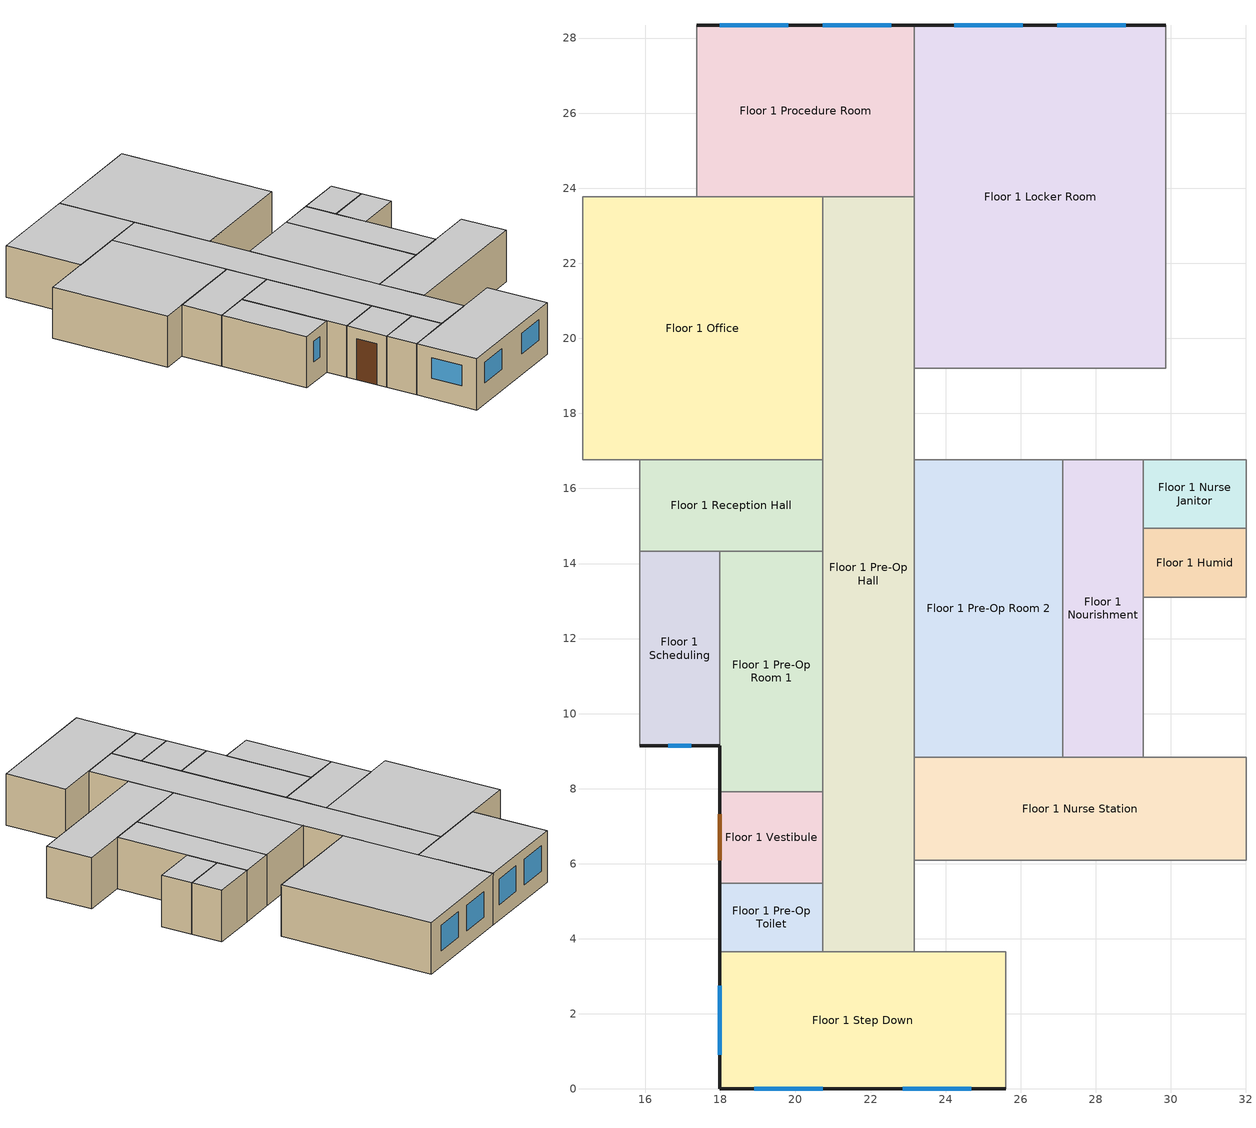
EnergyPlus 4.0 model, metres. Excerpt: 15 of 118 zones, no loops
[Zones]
Floor 1 Reception Hall
 floor ground (ext-slab): 20.73,16.76 20.73,14.33 15.85,14.33 15.85,16.76 z0
 wall adiabatic (int-walls): 15.85,16.76 15.85,14.33 20.73,14.33 20.73,16.76 15.85,16.76 z0:3.05
 ceiling adiabatic (INT-FLOOR-UNDERSIDE): 20.73,16.76 15.85,16.76 15.85,14.33 20.73,14.33 z3.05
Floor 1 Pre-Op Toilet
 floor ground (ext-slab): 17.98,5.49 20.73,5.49 20.73,3.66 17.98,3.66 z0
 wall outside (ext-walls-steelframe-nonres): 17.98,5.49 17.98,3.66 z0:3.05
 wall adiabatic (int-walls): 17.98,3.66 20.73,3.66 20.73,5.49 17.98,5.49 z0:3.05
 ceiling adiabatic (INT-FLOOR-UNDERSIDE): 20.73,5.49 17.98,5.49 17.98,3.66 20.73,3.66 z3.05
Floor 1 Vestibule
 floor ground (ext-slab): 20.73,5.49 17.98,5.49 17.98,7.92 20.73,7.92 z0
 wall outside (ext-walls-steelframe-nonres): 17.98,7.92 17.98,5.49 z0:3.05
 wall adiabatic (int-walls): 17.98,5.49 20.73,5.49 20.73,7.92 17.98,7.92 z0:3.05
 door (Std Swinging Door NonRes): 17.98,7.32 17.98,6.1 z0:2.44
 ceiling adiabatic (INT-FLOOR-UNDERSIDE): 17.98,5.49 20.73,5.49 20.73,7.92 17.98,7.92 z3.05
Floor 1 Nourishment
 floor ground (ext-slab): 27.13,16.76 29.26,16.76 29.26,8.84 27.13,8.84 z0
 wall adiabatic (int-walls): 27.13,16.76 27.13,8.84 29.26,8.84 29.26,16.76 27.13,16.76 z0:3.05
 ceiling adiabatic (INT-FLOOR-UNDERSIDE): 29.26,16.76 27.13,16.76 27.13,8.84 29.26,8.84 z3.05
Floor 1 Office
 floor ground (ext-slab): 20.73,23.77 20.73,16.76 14.33,16.76 14.33,23.77 z0
 wall adiabatic (int-walls): 20.73,16.76 20.73,23.77 14.33,23.77 14.33,16.76 20.73,16.76 z0:3.05
 ceiling adiabatic (INT-FLOOR-UNDERSIDE): 20.73,16.76 20.73,23.77 14.33,23.77 14.33,16.76 z3.05
Floor 1 Nurse Janitor
 floor ground (ext-slab): 29.26,14.94 29.26,16.76 32,16.76 32,14.94 z0
 wall adiabatic (int-walls): 32,14.94 32,16.76 29.26,16.76 29.26,14.94 32,14.94 z0:3.05
 ceiling adiabatic (INT-FLOOR-UNDERSIDE): 32,16.76 29.26,16.76 29.26,14.94 32,14.94 z3.05
Floor 1 Pre-Op Hall
 floor ground (ext-slab): 20.73,3.66 20.73,23.77 23.16,23.77 23.16,3.66 z0
 wall adiabatic (int-walls): 20.73,23.77 20.73,3.66 23.16,3.66 23.16,23.77 20.73,23.77 z0:3.05
 ceiling adiabatic (INT-FLOOR-UNDERSIDE): 20.73,3.66 23.16,3.66 23.16,23.77 20.73,23.77 z3.05
Floor 1 Humid
 floor ground (ext-slab): 32,14.94 32,13.11 29.26,13.11 29.26,14.94 z0
 wall adiabatic (int-walls): 32,14.94 29.26,14.94 29.26,13.11 32,13.11 32,14.94 z0:3.05
 ceiling adiabatic (INT-FLOOR-UNDERSIDE): 32,13.11 32,14.94 29.26,14.94 29.26,13.11 z3.05
Floor 1 Scheduling
 floor ground (ext-slab): 17.98,9.14 15.85,9.14 15.85,14.33 17.98,14.33 z0
 wall outside (ext-walls-steelframe-nonres): 15.85,9.14 17.98,9.14 z0:3.05
 wall adiabatic (int-walls): 17.98,9.14 17.98,14.33 15.85,14.33 15.85,9.14 z0:3.05
 window (window-nonres-fixed): 16.61,9.14 17.22,9.14 z1.22:2.44
 ceiling adiabatic (INT-FLOOR-UNDERSIDE): 15.85,9.14 17.98,9.14 17.98,14.33 15.85,14.33 z3.05
Floor 1 Nurse Station
 floor ground (ext-slab): 23.16,6.1 23.16,8.84 32,8.84 32,6.1 z0
 wall adiabatic (int-walls): 23.16,8.84 23.16,6.1 32,6.1 32,8.84 23.16,8.84 z0:3.05
 ceiling adiabatic (INT-FLOOR-UNDERSIDE): 23.16,6.1 32,6.1 32,8.84 23.16,8.84 z3.05
Floor 1 Pre-Op Room 1
 floor ground (ext-slab): 20.73,7.92 17.98,7.92 17.98,14.33 20.73,14.33 z0
 wall outside (ext-walls-steelframe-nonres): 17.98,9.14 17.98,7.92 z0:3.05
 wall adiabatic (int-walls): 17.98,7.92 20.73,7.92 20.73,14.33 17.98,14.33 17.98,9.14 z0:3.05
 ceiling adiabatic (INT-FLOOR-UNDERSIDE): 20.73,7.92 20.73,14.33 17.98,14.33 17.98,7.92 z3.05
Floor 1 Pre-Op Room 2
 floor ground (ext-slab): 27.13,16.76 27.13,8.84 23.16,8.84 23.16,16.76 z0
 wall adiabatic (int-walls): 27.13,8.84 27.13,16.76 23.16,16.76 23.16,8.84 27.13,8.84 z0:3.05
 ceiling adiabatic (INT-FLOOR-UNDERSIDE): 27.13,16.76 23.16,16.76 23.16,8.84 27.13,8.84 z3.05
Floor 1 Procedure Room
 floor ground (ext-slab): 17.37,28.35 23.16,28.35 23.16,23.77 17.37,23.77 z0
 wall outside (ext-walls-steelframe-nonres): 23.16,28.35 17.37,28.35 z0:3.05
 wall adiabatic (int-walls): 17.37,28.35 17.37,23.77 23.16,23.77 23.16,28.35 z0:3.05
 window (window-nonres-fixed): 19.81,28.35 17.98,28.35 / 22.56,28.35 20.73,28.35 z0.91:2.44
 ceiling adiabatic (INT-FLOOR-UNDERSIDE): 23.16,23.77 23.16,28.35 17.37,28.35 17.37,23.77 z3.05
Floor 1 Locker Room
 floor ground (ext-slab): 23.16,28.35 29.87,28.35 29.87,19.2 23.16,19.2 z0
 wall outside (ext-walls-steelframe-nonres): 29.87,28.35 23.16,28.35 z0:3.05
 wall adiabatic (int-walls): 23.16,28.35 23.16,23.77 23.16,19.2 29.87,19.2 29.87,28.35 z0:3.05
 window (window-nonres-fixed): 28.8,28.35 26.97,28.35 / 26.06,28.35 24.23,28.35 z0.91:2.44
 ceiling adiabatic (INT-FLOOR-UNDERSIDE): 29.87,28.35 23.16,28.35 23.16,19.2 29.87,19.2 z3.05
Floor 1 Step Down
 floor ground (ext-slab): 17.98,3.66 25.6,3.66 25.6,0 17.98,0 z0
 wall outside (ext-walls-steelframe-nonres): 17.98,3.66 17.98,0 25.6,0 z0:3.05
 wall adiabatic (int-walls): 25.6,0 25.6,3.66 17.98,3.66 z0:3.05
 window (window-nonres-fixed): 18.9,0 20.73,0 / 22.86,0 24.69,0 / 17.98,2.74 17.98,0.91 z1.22:2.44
 ceiling adiabatic (INT-FLOOR-UNDERSIDE): 17.98,0 25.6,0 25.6,3.66 17.98,3.66 z3.05
[Site:Location]
USA MN-DULUTH: Latitude {deg}=46.82; Longitude {deg}=-92.17; Time Zone {hr}=-6; Elevation {m}=432
[SizingPeriod:DesignDay] Barometric Pressure {Pa}=96242; Rain {0-no,1-yes}=0; Snow on ground {0-no,1-yes}=0; Day of Month=21; Daylight Savings Time Indicator=0; Humidity Indicating Type=WetBulb
Name | Maximum Dry-Bulb Temperature {C} | Daily Temp Range {C} | Humidity Indicating Conditions at Maximum Dry-Bulb | Wind Speed {m/s} design conditions vs. traditional 6.71 m/s (15 mph) | Wind Direction {Degrees; N=0, S=180} | Clearness {0.0 to 1.1} | Month | Day Type | Wind Speed {m/s} design conditions vs. traditional 3.35 m/s (7mph)
DULUTH Ann Htg 99.6% Condns DB | -29 | 0 | -29 | 4.3 | 310 | 0 | 1 | WinterDesignDay
DULUTH Ann Clg .4% Condns WB=>MDB | 27.2 | 10.9 | 22.3 |  | 230 | 1 | 7 | SummerDesignDay | 5.2
[Site:GroundTemperature:BuildingSurface]
19.18, 19.14, 19.229, 19.325, 19.396, 19.767, 20.94, 20.468, 19.761, 19.556, 19.433, 19.279
[Site:WaterMainsTemperature]
Calculation Method=CORRELATION; Annual Average Outdoor Air Temperature {C}=3.12; Maximum Difference In Monthly Average Outdoor Air Temperatures {deltaC}=31.7
[Building]
Benchmark Outpatient Post-1980 V1.2_4.0: North Axis=0; Terrain=City; Loads Convergence Tolerance Value=0.04; Temperature Convergence Tolerance Value=0.2; Solar Distribution=FullInteriorAndExterior; Maximum Number of Warmup Days=25
[Construction]
ext-walls-steelframe-nonres: Wood Siding, Steel Frame NonRes Wall Insulation, 1/2IN Gypsum
ext-slab: HW CONCRETE, CP02 CARPET PAD
int-walls: 1/2IN Gypsum, 1/2IN Gypsum
INT-FLOOR-UNDERSIDE: CP02 CARPET PAD, MAT-CC05 4 HW CONCRETE
Std Swinging Door NonRes: Std Opaque Door panel NonRes
window-nonres-fixed: ExistingBuildingNonRes Fixed Assembly Window
InteriorFurnishings: Std Wood 6inch
[Material] Thermal Absorptance=0.9
Name | Roughness | Thickness {m} | Conductivity {W/m-K} | Density {kg/m3} | Specific Heat {J/kg-K} | Solar Absorptance | Visible Absorptance
Steel Frame NonRes Wall Insulation | MediumRough | 0.13311 | 0.049 | 265 | 836.8 | 0.7 | 0.7
Wood Siding | MediumSmooth | 0.01 | 0.11 | 544.62 | 1210 | 0.78 | 0.78
1/2IN Gypsum | Smooth | 0.0127 | 0.16 | 784.9 | 830 | 0.92 | 0.92
HW CONCRETE | Rough | 0.2032 | 1.311 | 2240 | 836.8 | 0.7 | 0.7
MAT-CC05 4 HW CONCRETE | Rough | 0.1016 | 1.311 | 2240 | 836.8 | 0.7 | 0.7
Std Wood 6inch | MediumSmooth | 0.15 | 0.12 | 540 | 1210 | 0.7 | 0.7
[Material:NoMass] Thermal Absorptance=0.9; Solar Absorptance=0.7
Name | Roughness | Thermal Resistance {m2-K/W} | Visible Absorptance | Thermal Resistance {(m2-K)/W}
Std Opaque Door panel NonRes | MediumRough | 0.101897 | 0.7
CP02 CARPET PAD | VeryRough |  | 0.8 | 0.2165
[WindowMaterial:SimpleGlazingSystem]
ExistingBuildingNonRes Fixed Assembly Window: U-Factor=2.95256; Solar Heat Gain Coefficient=0.49
[Zone] Type=1; Multiplier=1; Ceiling Height=-9999; Part of Total Floor Area=Yes
Name | Volume
Floor 1 Humid; Floor 1 Nurse Janitor; Floor 1 Pre-Op Toilet | 15.2911
Floor 1 Locker Room | 186.891
Floor 1 Nourishment | 51.5367
Floor 1 Nurse Station | 73.907
Floor 1 Office | 136.77
Floor 1 Pre-Op Hall | 149.513
Floor 1 Pre-Op Room 1 | 53.5188
Floor 1 Pre-Op Room 2 | 95.7109
Floor 1 Procedure Room | 80.703
Floor 1 Reception Hall | 36.2456
Floor 1 Scheduling | 33.697
Floor 1 Step Down | 84.9505
Floor 1 Vestibule | 20.3881
[People] Schedule=BLDG_OCC_SCH; Number of People Calculation Method=Area/person; Fraction Radiant=0.3; User Specified Sensible Fraction=AUTOCALCULATE; Activity Level Schedule=ACTIVITY_SCH; Enable ASHRAE 55 Comfort Warnings=No; MRT Calculation=ZoneAveraged; Work Efficiency Schedule=WORK_EFF_SCH; Clothing Schedule=CLOTHING_SCH; Air Velocity Schedule=AIR_VELO_SCH; Thermal Comfort Report=FANGER
Name | Zone | Zone Area per Person
Floor 1 Humid People | Floor 1 Humid | 20
Floor 1 Locker Room People | Floor 1 Locker Room | 6.67
Floor 1 Nourishment People | Floor 1 Nourishment | 5
Floor 1 Nurse Station People | Floor 1 Nurse Station | 5
Floor 1 Office People | Floor 1 Office | 20
Floor 1 Pre-Op Room 1 People | Floor 1 Pre-Op Room 1 | 10
Floor 1 Pre-Op Room 2 People | Floor 1 Pre-Op Room 2 | 10
Floor 1 Procedure Room People | Floor 1 Procedure Room | 5
Floor 1 Scheduling People | Floor 1 Scheduling | 20
Floor 1 Step Down People | Floor 1 Step Down | 5
[Lights] Schedule=BLDG_LIGHT_SCH; Design Level Calculation Method=Watts/Area; Return Air Fraction=0; Fraction Radiant=0.7; Fraction Visible=0.2; Fraction Replaceable=1; Return Air Fraction is Calculated from Plenum Temperature=No
Name | Zone | Watts per Zone Area {W/m2}
Floor 1 Humid_Lights | Floor 1 Humid | 19.4
Floor 1 Locker Room_Lights | Floor 1 Locker Room | 9.68
Floor 1 Nourishment_Lights | Floor 1 Nourishment | 22.6
Floor 1 Nurse Janitor_Lights | Floor 1 Nurse Janitor | 10.8
Floor 1 Nurse Station_Lights | Floor 1 Nurse Station | 22.6
Floor 1 Office_Lights | Floor 1 Office | 19.4
Floor 1 Pre-Op Hall_Lights | Floor 1 Pre-Op Hall | 8.61
Floor 1 Pre-Op Room 1_Lights | Floor 1 Pre-Op Room 1 | 15.1
Floor 1 Pre-Op Room 2_Lights | Floor 1 Pre-Op Room 2 | 15.1
Floor 1 Pre-Op Toilet_Lights | Floor 1 Pre-Op Toilet | 8.61
Floor 1 Procedure Room_Lights | Floor 1 Procedure Room | 17.2
Floor 1 Reception Hall_Lights | Floor 1 Reception Hall | 8.61
Floor 1 Scheduling_Lights | Floor 1 Scheduling | 19.4
Floor 1 Step Down_Lights | Floor 1 Step Down | 24.7
Floor 1 Vestibule_Lights | Floor 1 Vestibule | 8.61
[ElectricEquipment] Schedule=BLDG_EQUIP_SCH; Design Level Calculation Method=Watts/Area; Fraction Latent=0; Fraction Radiant=0.5; Fraction Lost=0
Name | Zone | Watts per Zone Floor Area {W/m2}
Floor 1 Humid_PlugMisc_Equip | Floor 1 Humid | 11.84
Floor 1 Locker Room_PlugMisc_Equip | Floor 1 Locker Room | 32.29
Floor 1 Nourishment_PlugMisc_Equip | Floor 1 Nourishment | 21.53
Floor 1 Nurse Janitor_PlugMisc_Equip | Floor 1 Nurse Janitor | 1.08
Floor 1 Nurse Station_PlugMisc_Equip | Floor 1 Nurse Station | 21.53
Floor 1 Office_PlugMisc_Equip | Floor 1 Office | 11.84
Floor 1 Pre-Op Hall_PlugMisc_Equip | Floor 1 Pre-Op Hall | 4.31
Floor 1 Pre-Op Room 1_PlugMisc_Equip | Floor 1 Pre-Op Room 1 | 21.53
Floor 1 Pre-Op Room 2_PlugMisc_Equip | Floor 1 Pre-Op Room 2 | 21.53
Floor 1 Pre-Op Toilet_PlugMisc_Equip | Floor 1 Pre-Op Toilet | 4.31
Floor 1 Procedure Room_PlugMisc_Equip | Floor 1 Procedure Room | 32.29
Floor 1 Reception Hall_PlugMisc_Equip | Floor 1 Reception Hall | 4.31
Floor 1 Scheduling_PlugMisc_Equip | Floor 1 Scheduling | 11.84
Floor 1 Step Down_PlugMisc_Equip | Floor 1 Step Down | 32.29
Floor 1 Vestibule_PlugMisc_Equip | Floor 1 Vestibule | 4.31
[Exterior:Lights]
Exterior Facade Lighting: Schedule=ALWAYS_ON; Design Level=2025; Control Option=AstronomicalClock
[ZoneInfiltration:DesignFlowRate] Schedule=INFIL_SCH; Design Volume Flow Rate Calculation Method=Flow/ExteriorWallArea; Flow per Exterior Surface Area {m3/s/m2}=0.001133; Constant Term Coefficient=1; Temperature Term Coefficient=0; Velocity Term Coefficient=0; Velocity Squared Term Coefficient=0
Name | Zone
Floor 1 Locker Room_Infiltration | Floor 1 Locker Room
Floor 1 Pre-Op Room 1_Infiltration | Floor 1 Pre-Op Room 1
Floor 1 Pre-Op Toilet_Infiltration | Floor 1 Pre-Op Toilet
Floor 1 Procedure Room_Infiltration | Floor 1 Procedure Room
Floor 1 Scheduling_Infiltration | Floor 1 Scheduling
Floor 1 Step Down_Infiltration | Floor 1 Step Down
Floor 1 Vestibule_Infiltration | Floor 1 Vestibule
[InternalMass] Construction=InteriorFurnishings
Name | Zone | Surface Area
Floor 1 Humid Internal Mass | Floor 1 Humid | 10.0335
Floor 1 Locker Room Internal Mass | Floor 1 Locker Room | 122.632
Floor 1 Nourishment Internal Mass | Floor 1 Nourishment | 33.8167
Floor 1 Nurse Janitor Internal Mass | Floor 1 Nurse Janitor | 10.0335
Floor 1 Nurse Station Internal Mass | Floor 1 Nurse Station | 48.4954
Floor 1 Office Internal Mass | Floor 1 Office | 89.7443
Floor 1 Pre-Op Hall Internal Mass | Floor 1 Pre-Op Hall | 98.1056
Floor 1 Pre-Op Room 1 Internal Mass | Floor 1 Pre-Op Room 1 | 35.1173
Floor 1 Pre-Op Room 2 Internal Mass | Floor 1 Pre-Op Room 2 | 62.8025
Floor 1 Pre-Op Toilet Internal Mass | Floor 1 Pre-Op Toilet | 10.0335
Floor 1 Procedure Room Internal Mass | Floor 1 Procedure Room | 52.9547
Floor 1 Reception Hall Internal Mass | Floor 1 Reception Hall | 23.7832
Floor 1 Scheduling Internal Mass | Floor 1 Scheduling | 22.1109
Floor 1 Step Down Internal Mass | Floor 1 Step Down | 55.7418
Floor 1 Vestibule Internal Mass | Floor 1 Vestibule | 13.378
[Schedule:Compact]
ALWAYS_ON: Through: 12/31, For: AllDays, Until: 24:00, 1
BLDG_EQUIP_SCH: Fraction, Through: 12/31, For: Weekdays, Until: 04:00, 0.3, Until: 06:00, 0.5, Until: 18:00, 1, Until: 20:00, 0.5, Until: 24:00, 0.3, For: SummerDesignDay, Until: 04:00, 0.3, Until: 06:00, 0.5, Until: 18:00, 1, Until: 20:00, 0.5, Until: 24:00, 0.3, For: Saturday, Until: 07:00, 0.3, Until: 09:00, 0.5, Until: 15:00, 0.8, Until: 20:00, 0.5, Until: 24:00, 0.3, For: Sunday Holidays WinterDesignDay AllOtherDays, Until: 08:00, 0.3, Until: 17:00, 0.5, Until: 24:00, 0.3
BLDG_LIGHT_SCH: Fraction, Through: 12/31, For: Weekdays, Until: 04:00, 0.1, Until: 06:00, 0.3, Until: 07:00, 0.6, Until: 18:00, 0.9, Until: 20:00, 0.6, Until: 22:00, 0.3, Until: 24:00, 0.1, For: SummerDesignDay, Until: 04:00, 0.1, Until: 06:00, 0.3, Until: 07:00, 0.6, Until: 18:00, 0.9, Until: 20:00, 0.6, Until: 22:00, 0.3, Until: 24:00, 0.1, For: Saturday, Until: 07:00, 0.1, Until: 09:00, 0.3, Until: 15:00, 0.4, Until: 20:00, 0.3, Until: 24:00, 0.1, For: Sunday Holidays WinterDesignDay AllOtherDays, Until: 08:00, 0.05, Until: 17:00, 0.1, Until: 24:00, 0.05
BLDG_OCC_SCH: Fraction, Through: 12/31, For: Weekdays, Until: 04:00, 0.05, Until: 06:00, 0.2, Until: 07:00, 0.5, Until: 18:00, 0.9, Until: 20:00, 0.5, Until: 22:00, 0.2, Until: 24:00, 0.05, For: SummerDesignDay, Until: 04:00, 0.05, Until: 06:00, 0.2, Until: 07:00, 0.5, Until: 18:00, 0.9, Until: 20:00, 0.5, Until: 22:00, 0.2, Until: 24:00, 0.05, For: Saturday, Until: 07:00, 0.05, Until: 09:00, 0.2, Until: 15:00, 0.3, Until: 20:00, 0.2, Until: 24:00, 0.05, For: Sunday Holidays WinterDesignDay AllOtherDays, Until: 08:00, 0, Until: 17:00, 0.05, Until: 24:00, 0
CLOTHING_SCH: Any Number, Through: 04/30, For: AllDays, Until: 24:00, 1, Through: 09/30, For: AllDays, Until: 24:00, 0.5, Through: 12/31, For: AllDays, Until: 24:00, 1
WORK_EFF_SCH: Fraction, Through: 12/31, For: AllDays, Until: 24:00, 0
AIR_VELO_SCH: Any Number, Through: 12/31, For: AllDays, Until: 24:00, 0.2
ACTIVITY_SCH: Any Number, Through: 12/31, For: AllDays, Until: 24:00, 120
INFIL_SCH: Fraction, Through: 12/31, For: Weekdays, Until: 24:00, 0.5, For: Saturday, Until: 24:00, 0.5, For: SummerDesignDay WinterDesignDay, Until: 24:00, 1, For: Sunday Holidays AllOtherDays, Until: 24:00, 0.5
